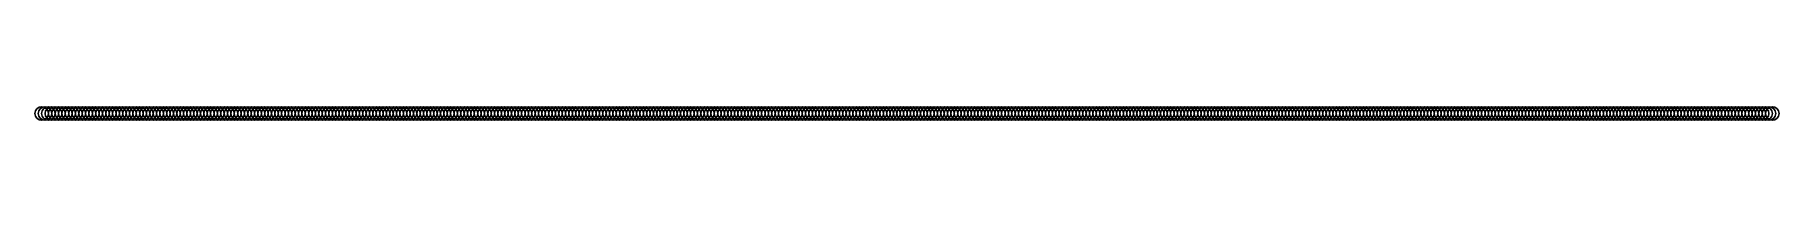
# Model space of a CAD drawing. Header units: millimetres. Extents: x -2 to 514, y -2 to 2.
import ezdxf

# ---------------------------------------------------------------- set-up
doc = ezdxf.new("R2010")
doc.units = ezdxf.units.MM
doc.header["$MEASUREMENT"] = 0

msp = doc.modelspace()

# ---------------------------------------------------------------- linework, layer by layer
for centre in [(0, 0), (1, 0), (2, 0), (3, 0), (4, 0), (5, 0), (6, 0), (7, 0), (8, 0), (9, 0), (10, 0), (11, 0), (12, 0), (13, 0), (14, 0), (15, 0), (16, 0), (17, 0), (18, 0), (19, 0), (20, 0), (21, 0), (22, 0), (23, 0), (24, 0), (25, 0), (26, 0), (27, 0), (28, 0), (29, 0), (30, 0), (31, 0), (32, 0), (33, 0), (34, 0), (35, 0), (36, 0), (37, 0), (38, 0), (39, 0), (40, 0), (41, 0), (42, 0), (43, 0), (44, 0), (45, 0), (46, 0), (47, 0), (48, 0), (49, 0), (50, 0), (51, 0), (52, 0), (53, 0), (54, 0), (55, 0), (56, 0), (57, 0), (58, 0), (59, 0), (60, 0), (61, 0), (62, 0), (63, 0), (64, 0), (65, 0), (66, 0), (67, 0), (68, 0), (69, 0), (70, 0), (71, 0), (72, 0), (73, 0), (74, 0), (75, 0), (76, 0), (77, 0), (78, 0), (79, 0), (80, 0), (81, 0), (82, 0), (83, 0), (84, 0), (85, 0), (86, 0), (87, 0), (88, 0), (89, 0), (90, 0), (91, 0), (92, 0), (93, 0), (94, 0), (95, 0), (96, 0), (97, 0), (98, 0), (99, 0), (100, 0), (101, 0), (102, 0), (103, 0), (104, 0), (105, 0), (106, 0), (107, 0), (108, 0), (109, 0), (110, 0), (111, 0), (112, 0), (113, 0), (114, 0), (115, 0), (116, 0), (117, 0), (118, 0), (119, 0), (120, 0), (121, 0), (122, 0), (123, 0), (124, 0), (125, 0), (126, 0), (127, 0), (128, 0), (129, 0), (130, 0), (131, 0), (132, 0), (133, 0), (134, 0), (135, 0), (136, 0), (137, 0), (138, 0), (139, 0), (140, 0), (141, 0), (142, 0), (143, 0), (144, 0), (145, 0), (146, 0), (147, 0), (148, 0), (149, 0), (150, 0), (151, 0), (152, 0), (153, 0), (154, 0), (155, 0), (156, 0), (157, 0), (158, 0), (159, 0), (160, 0), (161, 0), (162, 0), (163, 0), (164, 0), (165, 0), (166, 0), (167, 0), (168, 0), (169, 0), (170, 0), (171, 0), (172, 0), (173, 0), (174, 0), (175, 0), (176, 0), (177, 0), (178, 0), (179, 0), (180, 0), (181, 0), (182, 0), (183, 0), (184, 0), (185, 0), (186, 0), (187, 0), (188, 0), (189, 0), (190, 0), (191, 0), (192, 0), (193, 0), (194, 0), (195, 0), (196, 0), (197, 0), (198, 0), (199, 0), (200, 0), (201, 0), (202, 0), (203, 0), (204, 0), (205, 0), (206, 0), (207, 0), (208, 0), (209, 0), (210, 0), (211, 0), (212, 0), (213, 0), (214, 0), (215, 0), (216, 0), (217, 0), (218, 0), (219, 0), (220, 0), (221, 0), (222, 0), (223, 0), (224, 0), (225, 0), (226, 0), (227, 0), (228, 0), (229, 0), (230, 0), (231, 0), (232, 0), (233, 0), (234, 0), (235, 0), (236, 0), (237, 0), (238, 0), (239, 0), (240, 0), (241, 0), (242, 0), (243, 0), (244, 0), (245, 0), (246, 0), (247, 0), (248, 0), (249, 0), (250, 0), (251, 0), (252, 0), (253, 0), (254, 0), (255, 0), (256, 0), (257, 0), (258, 0), (259, 0), (260, 0), (261, 0), (262, 0), (263, 0), (264, 0), (265, 0), (266, 0), (267, 0), (268, 0), (269, 0), (270, 0), (271, 0), (272, 0), (273, 0), (274, 0), (275, 0), (276, 0), (277, 0), (278, 0), (279, 0), (280, 0), (281, 0), (282, 0), (283, 0), (284, 0), (285, 0), (286, 0), (287, 0), (288, 0), (289, 0), (290, 0), (291, 0), (292, 0), (293, 0), (294, 0), (295, 0), (296, 0), (297, 0), (298, 0), (299, 0), (300, 0), (301, 0), (302, 0), (303, 0), (304, 0), (305, 0), (306, 0), (307, 0), (308, 0), (309, 0), (310, 0), (311, 0), (312, 0), (313, 0), (314, 0), (315, 0), (316, 0), (317, 0), (318, 0), (319, 0), (320, 0), (321, 0), (322, 0), (323, 0), (324, 0), (325, 0), (326, 0), (327, 0), (328, 0), (329, 0), (330, 0), (331, 0), (332, 0), (333, 0), (334, 0), (335, 0), (336, 0), (337, 0), (338, 0), (339, 0), (340, 0), (341, 0), (342, 0), (343, 0), (344, 0), (345, 0), (346, 0), (347, 0), (348, 0), (349, 0), (350, 0), (351, 0), (352, 0), (353, 0), (354, 0), (355, 0), (356, 0), (357, 0), (358, 0), (359, 0), (360, 0), (361, 0), (362, 0), (363, 0), (364, 0), (365, 0), (366, 0), (367, 0), (368, 0), (369, 0), (370, 0), (371, 0), (372, 0), (373, 0), (374, 0), (375, 0), (376, 0), (377, 0), (378, 0), (379, 0), (380, 0), (381, 0), (382, 0), (383, 0), (384, 0), (385, 0), (386, 0), (387, 0), (388, 0), (389, 0), (390, 0), (391, 0), (392, 0), (393, 0), (394, 0), (395, 0), (396, 0), (397, 0), (398, 0), (399, 0), (400, 0), (401, 0), (402, 0), (403, 0), (404, 0), (405, 0), (406, 0), (407, 0), (408, 0), (409, 0), (410, 0), (411, 0), (412, 0), (413, 0), (414, 0), (415, 0), (416, 0), (417, 0), (418, 0), (419, 0), (420, 0), (421, 0), (422, 0), (423, 0), (424, 0), (425, 0), (426, 0), (427, 0), (428, 0), (429, 0), (430, 0), (431, 0), (432, 0), (433, 0), (434, 0), (435, 0), (436, 0), (437, 0), (438, 0), (439, 0), (440, 0), (441, 0), (442, 0), (443, 0), (444, 0), (445, 0), (446, 0), (447, 0), (448, 0), (449, 0), (450, 0), (451, 0), (452, 0), (453, 0), (454, 0), (455, 0), (456, 0), (457, 0), (458, 0), (459, 0), (460, 0), (461, 0), (462, 0), (463, 0), (464, 0), (465, 0), (466, 0), (467, 0), (468, 0), (469, 0), (470, 0), (471, 0), (472, 0), (473, 0), (474, 0), (475, 0), (476, 0), (477, 0), (478, 0), (479, 0), (480, 0), (481, 0), (482, 0), (483, 0), (484, 0), (485, 0), (486, 0), (487, 0), (488, 0), (489, 0), (490, 0), (491, 0), (492, 0), (493, 0), (494, 0), (495, 0), (496, 0), (497, 0), (498, 0), (499, 0), (500, 0), (501, 0), (502, 0), (503, 0), (504, 0), (505, 0), (506, 0), (507, 0), (508, 0), (509, 0), (510, 0), (511, 0), (512, 0), (512, 0)]:
    msp.add_circle(centre, 2)

doc.saveas('drawing.dxf')
